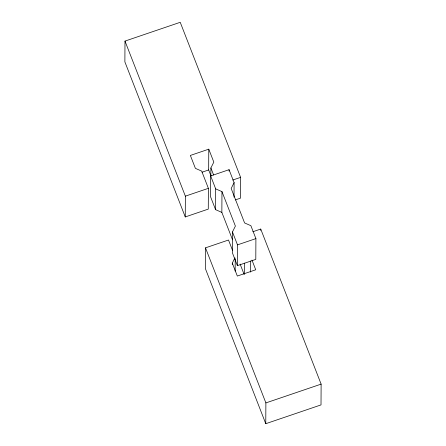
<?xml version="1.0" encoding="UTF-8"?>
<svg xmlns="http://www.w3.org/2000/svg" width="446" height="446" viewBox="0 0 446 446"><rect width="100%" height="100%" fill="white"/><g stroke="black" fill="none" stroke-linecap="round" stroke-linejoin="round"><path stroke-width="0.67" d="M235.243 199.942L240.505 198.152L240.611 177.369L180.229 22.3L124.986 41.093L124.88 61.877L185.263 216.94L208.276 209.113L208.388 188.329L201.676 171.102L195.398 168.359L190.364 155.437L208.778 149.17L213.812 162.093L210.886 167.969L210.841 176.281M185.263 216.94L185.369 196.162L124.986 41.093M232.489 250.228L228.514 240.02L205.495 247.848L205.389 268.631L265.771 423.7L321.014 404.907L321.12 384.123L260.737 229.06L252.849 231.742M210.936 175.769L208.672 169.954L208.778 149.17M234.027 197.16L234.1 182.609L229.071 169.686L210.657 175.953L210.545 196.736L215.58 209.659L221.857 212.396L232.544 239.837M215.58 209.659L215.686 188.875L210.657 175.953M221.857 212.396L221.969 191.618L215.686 188.875M229.06 171.074L229.071 169.686M232.288 264.506L232.299 263.123L234.93 257.838M221.969 191.618L235.388 226.077L232.461 231.948L232.355 252.731L237.383 265.654L255.798 259.388L255.909 238.61L250.875 225.687L244.592 222.944L231.179 188.485L234.1 182.609M235.154 271.107L235.215 258.635M237.383 265.654L237.495 244.871L232.461 231.948M244.324 274.206L244.386 263.123M250.63 272.099L250.691 261.016M260.732 230.443L260.737 229.06M265.771 423.7L265.883 402.916L205.495 247.848M202.094 172.189L208.672 169.954M185.369 196.162L208.388 188.329M232.717 180.05L240.611 177.369M237.495 244.871L255.909 238.61M265.883 402.916L321.12 384.123M251.968 260.09L255.742 269.78L237.328 276.046L232.299 263.123M210.886 167.969L213.617 174.988M240.099 264.049L244.073 274.262"/></g></svg>
